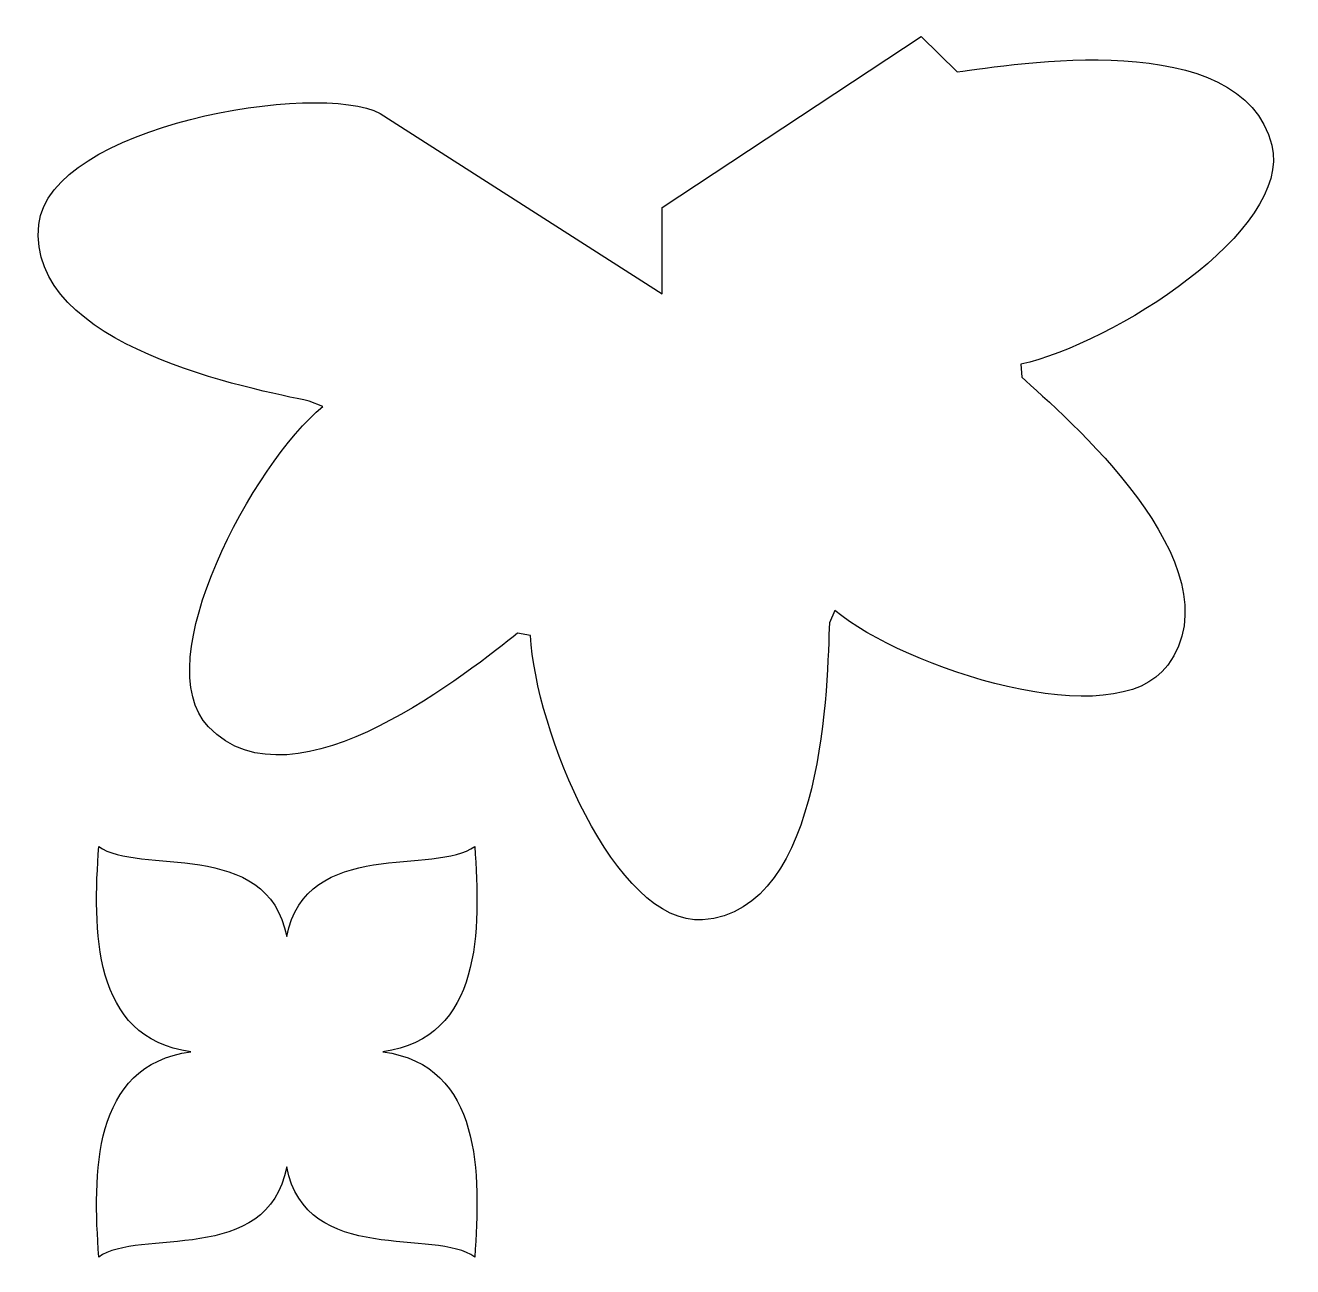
# Model space of a CAD drawing. Header units: centimetres. Extents: x -9.3 to 9.4, y -9.2 to 9.2.
import ezdxf

# ---------------------------------------------------------------- set-up
doc = ezdxf.new("R2010")
doc.units = ezdxf.units.CM
doc.header["$MEASUREMENT"] = 0
doc.layers.add('Camada 1', color=7, linetype='Continuous')

msp = doc.modelspace()

# ---------------------------------------------------------------- linework, layer by layer
at = {"layer": 'Camada 1'}
for points, knots in [([(0.09525, 5.2236), (0.09525, 5.2236), (-4.07665, 7.8914), (-4.07665, 7.8914), (-4.07665, 7.8914), (-4.98486, 8.37384), (-8.96744, 7.71667), (-9.12842, 6.24529), (-9.12842, 6.24529), (-9.32707, 4.42898), (-5.92143, 3.80459), (-5.12676, 3.6343), (-5.12676, 3.6343), (-5.12676, 3.6343), (-4.92711, 3.5545), (-4.92711, 3.5545), (-4.92711, 3.5545), (-5.94539, 2.72051), (-7.54299, -0.21761), (-6.61629, -1.1854), (-6.61629, -1.1854), (-5.35259, -2.50512), (-2.68519, -0.29756), (-2.04395, 0.20173), (-2.04395, 0.20173), (-2.04395, 0.20173), (-1.85194, 0.16553), (-1.85194, 0.16553), (-1.85194, 0.16553), (-1.7882, -1.21729), (-0.60162, -4.12223), (0.69068, -4.03732), (0.69068, -4.03732), (2.51395, -3.91765), (2.53745, -0.45526), (2.56716, 0.35691), (2.56716, 0.35691), (2.56716, 0.35691), (2.64669, 0.53741), (2.64669, 0.53741), (2.64669, 0.53741), (3.68243, -0.315), (6.78927, -1.34118), (7.57228, -0.27309), (7.57228, -0.27309), (8.65255, 1.20053), (6.01534, 3.44412), (5.41225, 3.98892), (5.41225, 3.98892), (5.41225, 3.98892), (5.40093, 4.18127), (5.40093, 4.18127), (5.40093, 4.18127), (6.74732, 4.47591), (9.42106, 6.15591), (9.11208, 7.41813), (9.11208, 7.41813), (8.67762, 9.19291), (5.26375, 8.61485), (4.45876, 8.50303), (4.45876, 8.50303), (4.45876, 8.50303), (3.92663, 9.02659), (3.92663, 9.02659), (3.92663, 9.02659), (3.92663, 9.02659), (0.09525, 6.50072), (0.09525, 6.50072), (0.09525, 6.50072), (0.09525, 6.50072), (0.09525, 5.2236), (0.09525, 5.2236)], [0, 0, 0, 0, 0.05263158, 0.05263158, 0.05263158, 0.05263158, 0.10526316, 0.10526316, 0.10526316, 0.10526316, 0.15789474, 0.15789474, 0.15789474, 0.15789474, 0.21052632, 0.21052632, 0.21052632, 0.21052632, 0.26315789, 0.26315789, 0.26315789, 0.26315789, 0.31578947, 0.31578947, 0.31578947, 0.31578947, 0.36842105, 0.36842105, 0.36842105, 0.36842105, 0.42105263, 0.42105263, 0.42105263, 0.42105263, 0.47368421, 0.47368421, 0.47368421, 0.47368421, 0.52631579, 0.52631579, 0.52631579, 0.52631579, 0.57894737, 0.57894737, 0.57894737, 0.57894737, 0.63157895, 0.63157895, 0.63157895, 0.63157895, 0.68421053, 0.68421053, 0.68421053, 0.68421053, 0.73684211, 0.73684211, 0.73684211, 0.73684211, 0.78947368, 0.78947368, 0.78947368, 0.78947368, 0.84210526, 0.84210526, 0.84210526, 0.84210526, 0.89473684, 0.89473684, 0.89473684, 0.89473684, 1, 1, 1, 1]), ([(-5.45949, -7.69269), (-5.1757, -9.16846), (-3.24583, -8.60087), (-2.67824, -9.02659), (-2.67824, -9.02659), (-2.59307, -7.8062), (-2.56468, -6.18856), (-4.04047, -5.98989), (-4.04047, -5.98989), (-2.56468, -5.79121), (-2.59304, -4.1736), (-2.67824, -2.95321), (-2.67824, -2.95321), (-3.24585, -3.3789), (-5.17572, -2.81134), (-5.45949, -4.28711), (-5.45949, -4.28711), (-5.74331, -2.81134), (-7.67315, -3.3789), (-8.24079, -2.95321), (-8.24079, -2.95321), (-8.32593, -4.1736), (-8.35435, -5.79124), (-6.87853, -5.98989), (-6.87853, -5.98989), (-8.35432, -6.18859), (-8.32593, -7.8062), (-8.24079, -9.02659), (-8.24079, -9.02659), (-7.67315, -8.60088), (-5.74328, -9.16849), (-5.45949, -7.69269)], [0, 0, 0, 0, 0.11111111, 0.11111111, 0.11111111, 0.11111111, 0.22222222, 0.22222222, 0.22222222, 0.22222222, 0.33333333, 0.33333333, 0.33333333, 0.33333333, 0.44444444, 0.44444444, 0.44444444, 0.44444444, 0.55555556, 0.55555556, 0.55555556, 0.55555556, 0.66666667, 0.66666667, 0.66666667, 0.66666667, 0.77777778, 0.77777778, 0.77777778, 0.77777778, 1, 1, 1, 1])]:
    msp.add_open_spline(points, degree=3, knots=knots, dxfattribs=at)

doc.saveas('drawing.dxf')
